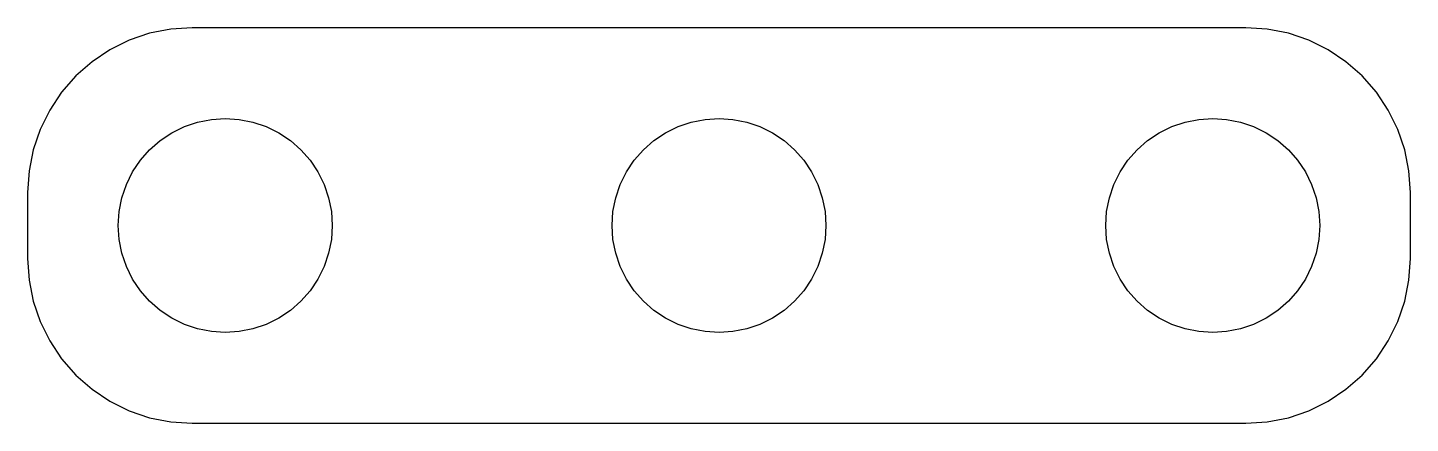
# Model space of a CAD drawing. Header units: metres. Extents: x -21 to 21, y -6 to 6.
import ezdxf

# ---------------------------------------------------------------- set-up
doc = ezdxf.new("R2010")
doc.units = ezdxf.units.M

msp = doc.modelspace()

# ---------------------------------------------------------------- linework, layer by layer
for p, q in [((-16.6576, 5.96222), (-17.2991, 5.83463)), ((-16.005, 6.00499), (-16.6576, 5.96222)), ((16.005, 6.00499), (-16.005, 6.00499)), ((16.6576, 5.96222), (16.005, 6.00499)), ((17.2991, 5.83463), (16.6576, 5.96222)), ((-17.9184, 5.62439), (-18.505, 5.33511)), ((-17.2991, 5.83463), (-17.9184, 5.62439)), ((17.9184, 5.62439), (17.2991, 5.83463)), ((18.505, 5.33511), (17.9184, 5.62439)), ((-18.505, 5.33511), (-19.0488, 4.97176)), ((19.0488, 4.97176), (18.505, 5.33511)), ((-19.0488, 4.97176), (-19.5405, 4.54053)), ((19.5405, 4.54053), (19.0488, 4.97176)), ((-19.5405, 4.54053), (-19.9718, 4.0488)), ((19.9718, 4.0488), (19.5405, 4.54053)), ((-19.9718, 4.0488), (-20.3351, 3.50499)), ((20.3351, 3.50499), (19.9718, 4.0488)), ((-20.3351, 3.50499), (-20.6244, 2.91841)), ((20.6244, 2.91841), (20.3351, 3.50499)), ((-16.625, 2.81458), (-16.2437, 3.00259)), ((-16.2437, 3.00259), (-15.8412, 3.13925)), ((-15.8412, 3.13925), (-15.4242, 3.22218)), ((-15.4242, 3.22218), (-15, 3.25)), ((-15, 3.25), (-14.5758, 3.22218)), ((-14.5758, 3.22218), (-14.1588, 3.13925)), ((-14.1588, 3.13925), (-13.7563, 3.00259)), ((-13.7563, 3.00259), (-13.375, 2.81458)), ((-1.625, 2.81458), (-1.24371, 3.00259)), ((-1.24371, 3.00259), (-0.841156, 3.13925)), ((-0.841156, 3.13925), (-0.42421, 3.22218)), ((-0.42421, 3.22218), (0, 3.25)), ((0, 3.25), (0.42421, 3.22218)), ((0.42421, 3.22218), (0.841156, 3.13925)), ((0.841156, 3.13925), (1.24371, 3.00259)), ((1.24371, 3.00259), (1.625, 2.81458)), ((13.375, 2.81458), (13.7563, 3.00259)), ((13.7563, 3.00259), (14.1588, 3.13925)), ((14.1588, 3.13925), (14.5758, 3.22218)), ((14.5758, 3.22218), (15, 3.25)), ((15, 3.25), (15.4242, 3.22218)), ((15.4242, 3.22218), (15.8412, 3.13925)), ((15.8412, 3.13925), (16.2437, 3.00259)), ((16.2437, 3.00259), (16.625, 2.81458)), ((-20.6244, 2.91841), (-20.8346, 2.29909)), ((-17.2981, 2.2981), (-16.9785, 2.57838)), ((-16.9785, 2.57838), (-16.625, 2.81458)), ((-13.375, 2.81458), (-13.0215, 2.57838)), ((-13.0215, 2.57838), (-12.7019, 2.2981)), ((-2.2981, 2.2981), (-1.97847, 2.57838)), ((-1.97847, 2.57838), (-1.625, 2.81458)), ((1.625, 2.81458), (1.97847, 2.57838)), ((1.97847, 2.57838), (2.2981, 2.2981)), ((12.7019, 2.2981), (13.0215, 2.57838)), ((13.0215, 2.57838), (13.375, 2.81458)), ((16.625, 2.81458), (16.9785, 2.57838)), ((16.9785, 2.57838), (17.2981, 2.2981)), ((20.8346, 2.29909), (20.6244, 2.91841)), ((-20.8346, 2.29909), (-20.9622, 1.65762)), ((-17.5784, 1.97847), (-17.2981, 2.2981)), ((-12.7019, 2.2981), (-12.4216, 1.97847)), ((-2.57838, 1.97847), (-2.2981, 2.2981)), ((2.2981, 2.2981), (2.57838, 1.97847)), ((12.4216, 1.97847), (12.7019, 2.2981)), ((17.2981, 2.2981), (17.5784, 1.97847)), ((20.9622, 1.65762), (20.8346, 2.29909)), ((-17.8146, 1.625), (-17.5784, 1.97847)), ((-12.4216, 1.97847), (-12.1854, 1.625)), ((-2.81458, 1.625), (-2.57838, 1.97847)), ((2.57838, 1.97847), (2.81458, 1.625)), ((12.1854, 1.625), (12.4216, 1.97847)), ((17.5784, 1.97847), (17.8146, 1.625)), ((-20.9622, 1.65762), (-21.005, 1.00499)), ((-18.0026, 1.24371), (-17.8146, 1.625)), ((-12.1854, 1.625), (-11.9974, 1.24371)), ((-3.00259, 1.24371), (-2.81458, 1.625)), ((2.81458, 1.625), (3.00259, 1.24371)), ((11.9974, 1.24371), (12.1854, 1.625)), ((17.8146, 1.625), (18.0026, 1.24371)), ((21.005, 1.00499), (20.9622, 1.65762)), ((-21.005, 1.00499), (-21.005, -1.00499)), ((-18.2222, 0.42421), (-18.1393, 0.841156)), ((-18.1393, 0.841156), (-18.0026, 1.24371)), ((-11.9974, 1.24371), (-11.8607, 0.841156)), ((-11.8607, 0.841156), (-11.7778, 0.42421)), ((-3.22218, 0.42421), (-3.13925, 0.841156)), ((-3.13925, 0.841156), (-3.00259, 1.24371)), ((3.00259, 1.24371), (3.13925, 0.841156)), ((3.13925, 0.841156), (3.22218, 0.42421)), ((11.7778, 0.42421), (11.8607, 0.841156)), ((11.8607, 0.841156), (11.9974, 1.24371)), ((18.0026, 1.24371), (18.1393, 0.841156)), ((18.1393, 0.841156), (18.2222, 0.42421)), ((21.005, -1.00499), (21.005, 1.00499)), ((-18.25, 0), (-18.2222, 0.42421)), ((-11.7778, 0.42421), (-11.75, 0)), ((-3.25, 0), (-3.22218, 0.42421)), ((3.22218, 0.42421), (3.25, 0)), ((11.75, 0), (11.7778, 0.42421)), ((18.2222, 0.42421), (18.25, 0)), ((-18.2222, -0.42421), (-18.25, 0)), ((-11.75, 0), (-11.7778, -0.42421)), ((-3.22218, -0.42421), (-3.25, 0)), ((3.25, 0), (3.22218, -0.42421)), ((11.7778, -0.42421), (11.75, 0)), ((18.25, 0), (18.2222, -0.42421)), ((-18.1393, -0.841156), (-18.2222, -0.42421)), ((-11.7778, -0.42421), (-11.8607, -0.841156)), ((-3.13925, -0.841156), (-3.22218, -0.42421)), ((3.22218, -0.42421), (3.13925, -0.841156)), ((11.8607, -0.841156), (11.7778, -0.42421)), ((18.2222, -0.42421), (18.1393, -0.841156)), ((-21.005, -1.00499), (-20.9622, -1.65762)), ((-18.0026, -1.24371), (-18.1393, -0.841156)), ((-17.8146, -1.625), (-18.0026, -1.24371)), ((-11.9974, -1.24371), (-12.1854, -1.625)), ((-11.8607, -0.841156), (-11.9974, -1.24371)), ((-3.00259, -1.24371), (-3.13925, -0.841156)), ((-2.81458, -1.625), (-3.00259, -1.24371)), ((3.00259, -1.24371), (2.81458, -1.625)), ((3.13925, -0.841156), (3.00259, -1.24371)), ((11.9974, -1.24371), (11.8607, -0.841156)), ((12.1854, -1.625), (11.9974, -1.24371)), ((18.0026, -1.24371), (17.8146, -1.625)), ((18.1393, -0.841156), (18.0026, -1.24371)), ((20.9622, -1.65762), (21.005, -1.00499)), ((-20.9622, -1.65762), (-20.8346, -2.29909)), ((-17.5784, -1.97847), (-17.8146, -1.625)), ((-12.1854, -1.625), (-12.4216, -1.97847)), ((-2.57838, -1.97847), (-2.81458, -1.625)), ((2.81458, -1.625), (2.57838, -1.97847)), ((12.4216, -1.97847), (12.1854, -1.625)), ((17.8146, -1.625), (17.5784, -1.97847)), ((20.8346, -2.29909), (20.9622, -1.65762)), ((-17.2981, -2.2981), (-17.5784, -1.97847)), ((-12.4216, -1.97847), (-12.7019, -2.2981)), ((-2.2981, -2.2981), (-2.57838, -1.97847)), ((2.57838, -1.97847), (2.2981, -2.2981)), ((12.7019, -2.2981), (12.4216, -1.97847)), ((17.5784, -1.97847), (17.2981, -2.2981)), ((-20.8346, -2.29909), (-20.6244, -2.91841)), ((-16.9785, -2.57838), (-17.2981, -2.2981)), ((-12.7019, -2.2981), (-13.0215, -2.57838)), ((-1.97847, -2.57838), (-2.2981, -2.2981)), ((2.2981, -2.2981), (1.97847, -2.57838)), ((13.0215, -2.57838), (12.7019, -2.2981)), ((17.2981, -2.2981), (16.9785, -2.57838)), ((20.6244, -2.91841), (20.8346, -2.29909)), ((-20.6244, -2.91841), (-20.3351, -3.50499)), ((-16.625, -2.81458), (-16.9785, -2.57838)), ((-16.2437, -3.00259), (-16.625, -2.81458)), ((-13.375, -2.81458), (-13.7563, -3.00259)), ((-13.0215, -2.57838), (-13.375, -2.81458)), ((-1.625, -2.81458), (-1.97847, -2.57838)), ((-1.24371, -3.00259), (-1.625, -2.81458)), ((1.625, -2.81458), (1.24371, -3.00259)), ((1.97847, -2.57838), (1.625, -2.81458)), ((13.375, -2.81458), (13.0215, -2.57838)), ((13.7563, -3.00259), (13.375, -2.81458)), ((16.625, -2.81458), (16.2437, -3.00259)), ((16.9785, -2.57838), (16.625, -2.81458)), ((20.3351, -3.50499), (20.6244, -2.91841)), ((-15.8412, -3.13925), (-16.2437, -3.00259)), ((-15.4242, -3.22218), (-15.8412, -3.13925)), ((-15, -3.25), (-15.4242, -3.22218)), ((-14.5758, -3.22218), (-15, -3.25)), ((-14.1588, -3.13925), (-14.5758, -3.22218)), ((-13.7563, -3.00259), (-14.1588, -3.13925)), ((-0.841156, -3.13925), (-1.24371, -3.00259)), ((-0.42421, -3.22218), (-0.841156, -3.13925)), ((0, -3.25), (-0.42421, -3.22218)), ((0.42421, -3.22218), (0, -3.25)), ((0.841156, -3.13925), (0.42421, -3.22218)), ((1.24371, -3.00259), (0.841156, -3.13925)), ((14.1588, -3.13925), (13.7563, -3.00259)), ((14.5758, -3.22218), (14.1588, -3.13925)), ((15, -3.25), (14.5758, -3.22218)), ((15.4242, -3.22218), (15, -3.25)), ((15.8412, -3.13925), (15.4242, -3.22218)), ((16.2437, -3.00259), (15.8412, -3.13925)), ((-20.3351, -3.50499), (-19.9718, -4.0488)), ((19.9718, -4.0488), (20.3351, -3.50499)), ((-19.9718, -4.0488), (-19.5405, -4.54053)), ((19.5405, -4.54053), (19.9718, -4.0488)), ((-19.5405, -4.54053), (-19.0488, -4.97176)), ((19.0488, -4.97176), (19.5405, -4.54053)), ((-19.0488, -4.97176), (-18.505, -5.33511)), ((18.505, -5.33511), (19.0488, -4.97176)), ((-18.505, -5.33511), (-17.9184, -5.62439)), ((17.9184, -5.62439), (18.505, -5.33511)), ((-17.9184, -5.62439), (-17.2991, -5.83463)), ((-17.2991, -5.83463), (-16.6576, -5.96222)), ((16.6576, -5.96222), (17.2991, -5.83463)), ((17.2991, -5.83463), (17.9184, -5.62439)), ((-16.6576, -5.96222), (-16.005, -6.00499)), ((-16.005, -6.00499), (16.005, -6.00499)), ((16.005, -6.00499), (16.6576, -5.96222))]:
    msp.add_line(p, q)

doc.saveas('drawing.dxf')
